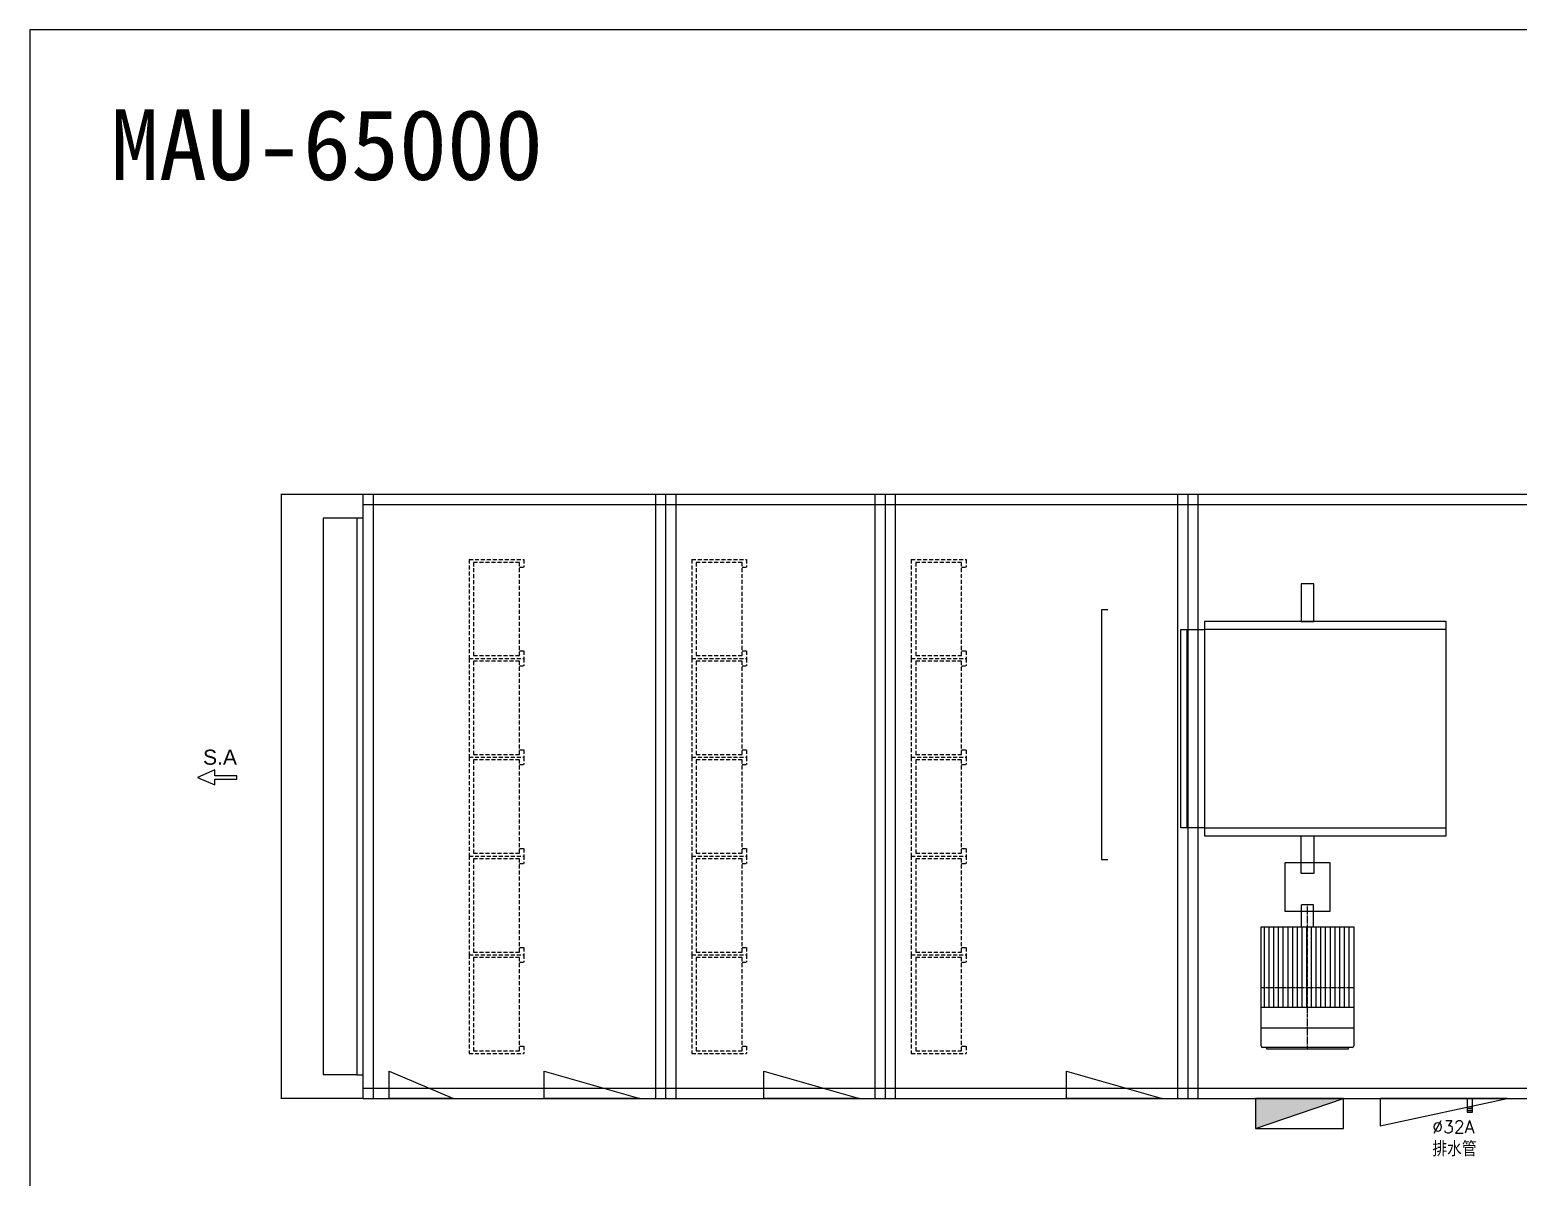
# Model space of a CAD drawing. Header units: millimetres. Extents: x -69706 to 52883, y -6882 to 68885.
# Drawn here: x -69050 to -59559, y 18619 to 25936 of the extents above; entities that cross this region are included whole.
import ezdxf

# ---------------------------------------------------------------- set-up
doc = ezdxf.new("R2010")
doc.units = ezdxf.units.MM
doc.linetypes.add('CENTER2', pattern=[28.575, 19.05, -3.175, 3.175, -3.175])
doc.linetypes.add('DASHEDX2', pattern=[38.1, 25.4, -12.7])
for name, color, linetype, lineweight in [('1co fi', 2, 'Continuous', 13), ('2 fan  m', 6, 'Continuous', 9), ('DIM', 3, 'Continuous', 20)]:
    doc.layers.add(name, color=color, linetype=linetype, lineweight=lineweight)
doc.layers.add('200', color=7, linetype='Continuous')
doc.styles.add('CHINA', font='simplex.shx', dxfattribs={"bigfont": 'chineset.shx'})
doc.styles.get("Standard").update_dxf_attribs({"font": 'arial.ttf'})
doc.dimstyles.new('ISO-25', dxfattribs={"dimtxt": 2.5, "dimasz": 2.5, "dimexe": 1.25, "dimexo": 0.625, "dimtad": 1, "dimtxsty": 'Standard', "dimcen": 2.5, "dimadec": 0, "dimazin": 0, "dimtfac": 1, "dimtmove": 0, "dimatfit": 3, "dimfxl": 1, "dimarcsym": 0})

# ---------------------------------------------------------------- blocks, each defined once
blk = doc.blocks.new('HE')
at = {"layer": '1co fi', "linetype": 'DASHEDX2'}
for p, q in [((23070.8, 10211.6), (23420.8, 10211.6)), ((23070.8, 10211.6), (23070.8, 9581.6)), ((23099.8, 10194.1), (23099.8, 9599.1)), ((23391.8, 10194.1), (23099.8, 10194.1)), ((23391.8, 9599.1), (23391.8, 10194.1)), ((23391.8, 10164.2), (23420.8, 10164.2)), ((23420.8, 10211.6), (23420.8, 10164.2)), ((23099.8, 9599.1), (23391.8, 9599.1)), ((23391.8, 9629), (23420.8, 9629)), ((23420.8, 9629), (23420.8, 9581.6)), ((23070.8, 9581.6), (23420.8, 9581.6)), ((23070.8, 9581.6), (23420.8, 9581.6))]:
    blk.add_line(p, q, dxfattribs=at)
blk = doc.blocks.new('final')
at = {"layer": '1co fi'}
blk.add_blockref('HE', (-23420.8, -9581.6), dxfattribs=at)
blk = doc.blocks.new('*D415')
at = {"layer": 'DIM', "color": 0, "lineweight": -2, "transparency": 16777216}
for p, q in [((-66964.4, 22821.9), (-67179.6, 22821.9)), ((-67178.4, 22819.4), (-67178.4, 19274.4)), ((-66964.4, 19271.9), (-67179.6, 19271.9))]:
    blk.add_line(p, q, dxfattribs=at)
at = {"layer": 'DIM', "color": 0, "transparency": 16777216}
for points in [[(-67178.8, 22819.4), (-67177.9, 22819.4), (-67178.4, 22821.9)], [(-67178.8, 19274.4), (-67177.9, 19274.4), (-67178.4, 19271.9)]]:
    blk.add_solid(points, dxfattribs=at)
at = {"layer": 'DIM', "color": 0, "transparency": 16777216, "insert": (-67180.3, 21046.9), "char_height": 2.5, "attachment_point": 5, "rotation": 90}
blk.add_mtext('3550', dxfattribs=at)
blk = doc.blocks.new('*D416')
at = {"layer": 'DIM', "color": 0, "lineweight": -2, "transparency": 16777216}
for p, q in [((-66924.4, 22971.9), (-67448.2, 22971.9)), ((-67447, 22969.4), (-67447, 19124.4)), ((-66924.4, 19121.9), (-67448.2, 19121.9))]:
    blk.add_line(p, q, dxfattribs=at)
at = {"layer": 'DIM', "color": 0, "transparency": 16777216}
for points in [[(-67447.4, 22969.4), (-67446.5, 22969.4), (-67447, 22971.9)], [(-67447.4, 19124.4), (-67446.5, 19124.4), (-67447, 19121.9)]]:
    blk.add_solid(points, dxfattribs=at)
at = {"layer": 'DIM', "color": 0, "transparency": 16777216, "insert": (-67448.9, 21046.9), "char_height": 2.5, "attachment_point": 5, "rotation": 90}
blk.add_mtext('3850', dxfattribs=at)
blk = doc.blocks.new('A$C4E021A34')
at = {"layer": '2 fan  m'}
for points in [[(616, 1606), (696, 1606), (696, 1846), (616, 1846)], [(0, 240), (1540, 240), (1540, 1606), (0, 1606)], [(0, 290), (1540, 290), (1540, 1556), (0, 1556)], [(616, 240), (696, 240), (696, 0), (616, 0)]]:
    blk.add_lwpolyline(points, close=True, dxfattribs=at)
blk = doc.blocks.new('A$C05B6578A')
for p, q in [((0, 34.8), (32.3, 34.8)), ((0, 23.2), (32.3, 23.2)), ((0, 11.6), (32.3, 11.6))]:
    blk.add_line(p, q)
blk.add_lwpolyline([(0, 0), (32.3, 0), (32.3, 87.6), (0, 87.6)], close=True)
blk = doc.blocks.new('A$C72C32AF2')
at = {"layer": '200', "rotation": 270}
blk.add_blockref('A$C05B6578A', (0, 32.3), dxfattribs=at)
blk = doc.blocks.new('A$C70347584')
at = {"ltscale": 3, "rotation": 90}
blk.add_blockref('A$C72C32AF2', (32.3, 0), dxfattribs=at)

msp = doc.modelspace()

# ---------------------------------------------------------------- hatches: boundary and pattern name
msp.add_hatch(color=256).paths.add_polyline_path([(-61233.07, 18930.148), (-60671.944, 19121.934), (-61233.07, 19121.934)])

# ---------------------------------------------------------------- linework, layer by layer
for p, q in [((-66923.79, 19121.934), (-66923.79, 22971.934)), ((-51733.79, 22971.934), (-66923.79, 22971.934)), ((-66858.79, 19121.934), (-66858.79, 22971.934)), ((-65058.79, 19121.934), (-65058.79, 22971.934)), ((-64993.79, 19121.934), (-64993.79, 22971.934)), ((-64928.79, 19121.934), (-64928.79, 22971.934)), ((-63658.79, 19121.934), (-63658.79, 22971.934)), ((-63593.79, 19121.934), (-63593.79, 22971.934)), ((-63528.79, 19121.934), (-63528.79, 22971.934)), ((-61728.79, 19121.934), (-61728.79, 22971.934)), ((-61663.79, 19121.934), (-61663.79, 22971.934)), ((-61598.79, 19121.934), (-61598.79, 22971.934)), ((-51733.79, 22906.934), (-66923.79, 22906.934)), ((-66923.79, 19186.934), (-51733.79, 19186.934)), ((-66923.79, 19121.934), (-51733.79, 19121.934))]:
    msp.add_line(p, q)
at = {"lineweight": 20}
msp.add_lwpolyline([(-69049.731, 12577.343), (-49803.929, 12577.343), (-49803.929, 25936.307), (-69049.731, 25936.307)], close=True, dxfattribs=at)
for points in [[(-66963.79, 19271.934), (-66923.79, 19271.934), (-66923.79, 22821.934), (-66963.79, 22821.934)], [(-61233.07, 18930.148), (-60671.944, 18930.148), (-60671.944, 19121.934), (-61233.07, 19121.934)], [(-61233.07, 18930.148), (-60671.944, 19121.934), (-60671.944, 19121.934), (-61233.07, 19121.934)]]:
    msp.add_lwpolyline(points, close=True)
msp.add_lwpolyline([(-62175.56, 22236.827), (-62215.56, 22236.827), (-62215.56, 20645.238), (-62175.56, 20645.238)])
at = {"color": 6}
for points in [[(-66758.79, 19121.934), (-66758.79, 19296.353), (-66348.79, 19121.934)], [(-65768.79, 19121.934), (-65768.79, 19296.353), (-65158.79, 19121.934)], [(-64368.79, 19121.934), (-64368.79, 19296.353), (-63758.79, 19121.934)], [(-62438.79, 19121.934), (-62438.79, 19296.353), (-61828.79, 19121.934)], [(-60438.79, 19121.934), (-60438.79, 18947.514), (-59628.79, 19121.934)]]:
    msp.add_lwpolyline(points, close=True, dxfattribs=at)
at = {"layer": '2 fan  m'}
for p, q in [((-60940.79, 20216.934), (-60940.79, 20356.934)), ((-60864.79, 20356.934), (-60940.79, 20356.934)), ((-60864.79, 20216.934), (-60864.79, 20356.934)), ((-61198.79, 19456.934), (-61198.79, 20216.934)), ((-61198.79, 20216.934), (-60606.79, 20216.934)), ((-61176.79, 19700.934), (-61176.79, 20216.934)), ((-61146.79, 19700.934), (-61146.79, 20216.934)), ((-61116.79, 19700.934), (-61116.79, 20216.934)), ((-61086.79, 19700.934), (-61086.79, 20216.934)), ((-61056.79, 19700.934), (-61056.79, 20216.934)), ((-61026.79, 19700.934), (-61026.79, 20216.934)), ((-60996.79, 19700.934), (-60996.79, 20216.934)), ((-60966.79, 19700.934), (-60966.79, 20216.934)), ((-60936.79, 19700.934), (-60936.79, 20216.934)), ((-60906.79, 19700.934), (-60906.79, 20216.934)), ((-60876.79, 19700.934), (-60876.79, 20216.934)), ((-60846.79, 19700.934), (-60846.79, 20216.934)), ((-60816.79, 19700.934), (-60816.79, 20216.934)), ((-60786.79, 19700.934), (-60786.79, 20216.934)), ((-60756.79, 19700.934), (-60756.79, 20216.934)), ((-60726.79, 19700.934), (-60726.79, 20216.934)), ((-60696.79, 19700.934), (-60696.79, 20216.934)), ((-60666.79, 19700.934), (-60666.79, 20216.934)), ((-60636.79, 19700.934), (-60636.79, 20216.934)), ((-60606.79, 20216.934), (-60606.79, 19456.934)), ((-60606.79, 19700.934), (-61198.79, 19700.934)), ((-60606.79, 19568.934), (-61198.79, 19568.934)), ((-60616.79, 19446.934), (-61188.79, 19446.934)), ((-61162.389, 19436.934), (-61162.389, 19446.934)), ((-60643.19, 19436.934), (-61162.389, 19436.934)), ((-60643.19, 19446.934), (-60643.19, 19436.934))]:
    msp.add_line(p, q, dxfattribs=at)
at = {"layer": '2 fan  m', "linetype": 'CENTER2'}
for p, q in [((-60902.79, 19436.934), (-60902.79, 20356.934)), ((-60606.79, 19826.934), (-61198.79, 19826.934))]:
    msp.add_line(p, q, dxfattribs=at)
at = {"layer": '2 fan  m'}
for points in [[(-61670.79, 20846.934), (-61710.79, 20846.934), (-61710.79, 22112.934), (-61670.79, 22112.934)], [(-61558.79, 20846.934), (-61670.79, 20846.934), (-61670.79, 22112.934), (-61558.79, 22112.934)]]:
    msp.add_lwpolyline(points, close=True, dxfattribs=at)
for centre, start, end in [((-61188.79, 19456.934), 180, 270), ((-60616.79, 19456.934), 270, 0)]:
    msp.add_arc(centre, 10, start, end, dxfattribs=at)
at = {"layer": 'DIM'}
msp.add_lwpolyline([(-67869.329, 21158.552), (-67730.404, 21158.552), (-67730.404, 21178.575), (-67869.329, 21178.575), (-67869.329, 21216.24), (-67980.589, 21168.563), (-67869.329, 21120.887)], close=True, dxfattribs=at)
at = {"layer": 'DIM', "ltscale": 3}
msp.add_lwpolyline([(-61044.938, 20626.467), (-60760.641, 20626.467), (-60760.641, 20314.557), (-61044.938, 20314.557)], close=True, dxfattribs=at)

# ---------------------------------------------------------------- block references
for p in [(-65898.79, 21927.733), (-64478.79, 21927.733), (-63078.79, 21927.733), (-65898.79, 21297.733), (-64478.79, 21297.733), (-63078.79, 21297.733), (-65898.79, 20667.733), (-64478.79, 20667.733), (-63078.79, 20667.733), (-65898.79, 20037.733), (-64478.79, 20037.733), (-63078.79, 20037.733), (-65898.79, 19407.733), (-64478.79, 19407.733), (-63078.79, 19407.733)]:
    msp.add_blockref('final', p)
at = {"layer": '2 fan  m'}
msp.add_blockref('A$C4E021A34', (-61558.79, 20556.934), dxfattribs=at)
at = {"layer": 'DIM', "ltscale": 3}
msp.add_blockref('A$C70347584', (-59883.423, 19034.309), dxfattribs=at)

# ---------------------------------------------------------------- texts
at = {"insert": (-67607.117, 25428.485), "char_height": 450, "width": 904.68339, "attachment_point": 1}
msp.add_mtext('\\pxqc;{\\fDFKai-SB|b0|i0|c136|p65;MAU-65000}', dxfattribs=at)
at = {"layer": '200', "color": 5, "insert": (-60106.174, 18980.296), "char_height": 93.86, "width": 705.40414, "attachment_point": 1, "style": 'CHINA'}
msp.add_mtext('\\pxsa0.53271;{\\H0.85233x;%%C32A\\P}排水管', dxfattribs=at)
at = {"layer": 'DIM', "insert": (-67944.618, 21345.87), "char_height": 96, "width": 156.10538, "attachment_point": 1, "style": 'CHINA'}
msp.add_mtext('{\\fArial|b0|i0|c0|p34;S.A}', dxfattribs=at)

# ---------------------------------------------------------------- dimensions: what is measured, and where the dimension line sits
at = {"layer": 'DIM'}
for base, p1, p2, picture, middle in [((-67446.952, 19121.934), (-66923.79, 22971.934), (-66923.79, 19121.934), '*D416', (-67448.855, 21046.934)), ((-67178.366, 19271.934), (-66963.79, 22821.934), (-66963.79, 19271.934), '*D415', (-67180.268, 21046.934))]:
    dim = msp.add_linear_dim(base=base, p1=p1, p2=p2, angle=90, dimstyle='ISO-25', dxfattribs=at)
    dim.commit()
    dim.dimension.update_dxf_attribs({"geometry": picture, "text_midpoint": middle})

doc.saveas('drawing.dxf')
